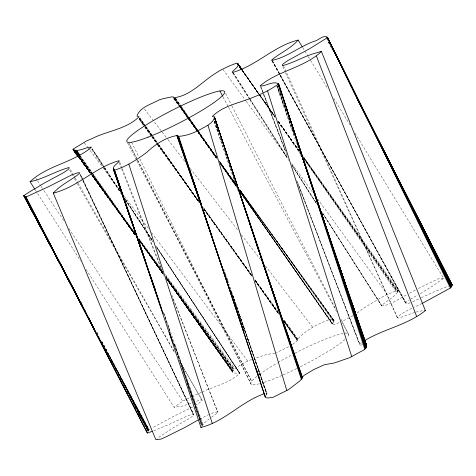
<?xml version="1.0" encoding="UTF-8"?>
<svg xmlns="http://www.w3.org/2000/svg" width="476" height="476" viewBox="0 0 476 476"><rect width="100%" height="100%" fill="white"/><g stroke="black" fill="none" stroke-linecap="round" stroke-linejoin="round"><path stroke-width="0.36" stroke-dasharray="2.38 1.78" d="M406.165 295.025C398.418 299.231 390.576 305.062 381.681 305.967L381.698 305.592C386.946 300.261 394.878 297.399 398.507 290.455L303.355 156.544M231.568 292.139L267.018 393.706L265.923 395.413M362.498 344.82L360.594 345.112L359.624 344.713L361.558 342.66M410.145 302.754C404.951 305.235 404.427 302.438 409.092 300.088M292.615 344.422L296.697 341.286L297.44 339.453C305.538 330.308 316.718 324.531 327.946 320.122A92.522 12.239 -27.1 0 1 330.29 319.884C334.152 318.926 335.163 321.853 332.468 324.162L332.962 324.519L334.717 324.269L339.126 322.674M148.119 431.375L149.089 429.864L151.059 428.662M414.745 312.411L400.036 317.665L398.144 318.057L397.406 317.623C401.28 313.119 407.111 310.864 412.228 308.085M201.77 426.008L204.597 422.742L209.303 418.767M251.501 359.547A92.487 12.233 -27.1 0 0 249.823 360.183C245.443 361.784 220.846 374.981 239.743 372.904L239.868 373.154C229.866 382.918 215.325 385.893 202.901 391.629M355.036 133.197L443.662 278.264L432.25 286.296L420.296 293.615M357.107 312.922L364.765 307.478L379.193 298.773A92.463 12.227 -27.1 0 1 384.84 295.554L392.861 292.157L398.507 290.455M86.085 269.44L174.133 407.277L182.719 401.119L191.144 397.008M211.612 417.166L216.83 413.37L217.806 411.901L214.813 412.275L209.065 414.382M410.496 299.184L417.714 295.019M352.93 315.713L342.25 321.33M195.005 405.683L199.551 402.72L202.08 400.251L201.937 399.87L200.491 399.941L194.113 402.107M199.623 419.154L208.53 414.626M409.491 293.162L416.583 289.39M288.623 346.778L276.473 352.627M192.655 407.01L173.234 416.53L156.711 425.449A92.499 12.233 -27.1 0 0 152.951 427.579M418.422 288.444L438.253 278.799L443.662 278.264M421.284 297.726L434.237 291.746L448.523 286.04M422.087 303.444L413.983 307.24M418.624 299.035L412.335 301.891M191.798 396.704L202.324 391.885M153.671 430.81L168.635 424.651L187.711 415.744L192.399 414.221L193.791 414.566L192.798 416.006L190.394 417.779L172.972 427.936L160.596 436.064A92.481 12.233 -27.1 0 0 157.282 438.432M191.025 403.362L181.54 406.308L174.133 407.277M274.967 353.168L266.31 354.608L254.684 358.368A92.487 12.233 -27.1 0 0 253.643 358.749M415.851 312.101L422.545 310.673A92.463 12.227 -27.1 0 1 424.14 310.495M265.864 393.372L267.018 393.706M144.395 109.064L167.522 139.04M167.974 139.629L185.206 161.965M190.198 168.433L237.816 230.152M241.439 234.858L260.491 259.545M265.477 266.013L312.643 327.143M84.341 142.818L87.899 147.578M88.346 148.173L89.684 149.958M90.125 150.553L102.59 167.201M103.036 167.796L119.506 189.799M124.403 196.344L148.887 229.051M151.558 232.615L247.71 361.07M78.73 156.937L90.624 173.074M92.386 175.465L133.792 231.639M138.641 238.214L161.989 269.886M165.511 274.67L234.668 368.495M90.357 173.169L78.504 156.985L90.321 173.222M135.136 234.329L92.112 175.573L135.011 234.525M139.087 239.725L162.358 271.504M165.868 276.3L233.918 369.239L165.934 276.473M78.647 157.372L91.368 174.728M91.803 175.329L135.226 234.579M139.176 239.963L162.423 271.683M223.042 69.538L245.8 100.71M246.241 101.305L287.379 157.651M291.752 163.643L312.321 191.816M317.575 199.01L387.161 294.317M78.82 157.157L90.624 173.371M92.374 175.775L135.22 234.626M139.153 240.029L162.328 271.855M165.826 276.663L233.597 369.739L166.558 277.794M139.831 241.136L162.619 272.385M173.603 98.633L216.711 158.276M220.162 163.024L236.304 185.384M240.184 190.703L334.277 320.931L239.672 189.609M78.79 157.169L90.523 173.407M92.261 175.811L135.737 235.947M139.646 241.356L163.125 273.831M166.6 278.644L233.115 370.649L166.582 278.448M173.276 97.443L178.916 105.273M179.351 105.874L187.592 117.322M188.026 117.923L216.669 157.681M220.144 162.5L235.769 184.188M174.139 98.651L179.785 106.487M180.22 107.094L188.466 118.554M188.901 119.155L197.582 131.221M198.016 131.822L216.675 157.758M220.15 162.584L235.775 184.295M239.678 189.728L334.301 321.217L239.94 189.763M151.535 136.124L144.591 126.491L151.511 136.19M151.963 136.725L157.169 143.948M157.604 144.555L198.807 201.753M204.014 208.976L251.292 274.604M255.195 280.025L277.746 311.334L255.124 279.983M139.129 119.107L144.341 126.336M144.775 126.943L151.291 135.981M151.725 136.582L157.372 144.412M157.806 145.019L199.515 202.859M204.293 209.488L251.215 274.563M92.213 175.4L135.267 235.061L92.54 175.097L134.851 234.269M139.617 241.088L163.101 273.629M92.148 175.376L135.041 234.983M139.807 241.606L163.637 274.723M167.1 279.543L232.954 371.06L166.665 278.734M174.151 98.11L179.345 105.345M179.779 105.946L188.002 117.405M188.436 118.006L216.568 157.199M219.597 161.423L235.614 183.73M151.945 136.791L157.139 144.038M157.574 144.644L199.146 202.633M203.906 209.273L251.108 275.116M255.439 281.155L278.389 313.166M284.452 321.627L297.446 339.745M91.707 174.335L79.141 156.836L91.695 174.377M92.142 174.942L135.035 234.68M139.801 241.32L163.197 273.902M174.579 98.716L180.196 106.582M180.63 107.183L188.841 118.679M189.269 119.286L197.915 131.382M198.343 131.989L216.497 157.395M219.948 162.233L235.507 184.016M239.827 190.061L334.021 321.943L239.583 189.531M139.468 118.691L144.644 125.938M145.079 126.551L151.987 136.207M152.415 136.826L157.598 144.079M158.026 144.662L199.468 202.699M204.21 209.285L251.697 275.83M255.142 280.554L278.454 313.297M283.631 320.419L297.452 339.894M140.033 241.522L163.774 274.759M167.231 279.59L232.847 371.435L167.034 279.555M92.13 174.984L135.856 236.036M139.754 241.475L163.571 274.723M174.9 98.841L180.505 106.701M180.934 107.308L188.698 118.191M189.127 118.798L197.754 130.888M198.183 131.489L216.729 157.491M220.18 162.328L235.703 184.093M139.73 118.703L144.9 125.956M145.335 126.562L152.225 136.225M152.659 136.844L157.83 144.103M158.258 144.686L198.772 201.55M203.936 208.75L251.774 275.937M255.219 280.667L278.496 313.428M283.66 320.55L297.458 340.037L283.69 320.687M140.009 241.665L163.744 274.955M167.195 279.793L232.794 371.786L166.552 278.609M242.219 70.507L274.944 116.555M278.383 121.404L299.481 151.094M198.932 201.556L158.49 144.716L198.891 201.687M204.097 208.815L251.852 275.937M255.291 280.775L278.525 313.428M204.049 208.958L251.774 276.187M255.213 281.03L278.43 313.738L255.285 280.929M284.88 322.817L297.345 340.382L283.613 320.973M135.148 234.436L92.993 175.138L135.148 234.555M139.022 239.88L163.107 273.765M139.022 240.011L163.107 273.944M166.981 279.394L232.794 372.101L167.213 279.406M139.825 117.733L145.4 125.622M145.834 126.229L152.701 135.934M153.129 136.541L158.282 143.823M158.71 144.424L198.629 200.848M203.347 207.524L251.852 276.074M92.63 173.984L80.2 156.414L92.636 174.014M93.058 174.591L134.637 233.359M139.355 240.023L162.5 272.742M93.07 174.621L134.66 233.466M139.807 240.749L163.815 274.717M166.392 278.359L232.853 372.387M259.664 95.01L242.105 70.085L259.563 94.992M260.092 95.616L275.086 116.894M278.514 121.761L299.077 150.94M304.218 158.234L398.025 291.371L303.843 157.889M242.189 70.513L259.741 95.39M260.17 95.997L274.729 116.626M278.579 122.088L299.13 151.213M259.991 95.599L274.914 116.87M278.323 121.731L300.07 152.719M303.908 158.187L397.716 291.859L304.253 158.55M174.573 98.776L180.13 106.672M188.68 118.816L197.802 131.745M198.087 132.173L217.324 159.496M220.007 163.286L236.983 187.431M240.832 192.893L332.742 323.442M174.74 98.984L179.863 106.279M188.817 119.042L217.383 159.757M220.799 164.619L237 187.711M240.838 193.185L332.522 323.841L240.19 191.721M80.367 155.813L134.654 232.954M139.307 239.529L163.226 273.504M166.648 278.359L232.96 372.643M242.373 70.281L274.807 116.543M278.644 122.023L299.13 151.243M242.349 70.281L259.759 95.224M260.021 95.492L275.051 117.132M278.299 121.701L299.987 152.784M303.926 158.502L397.365 292.359M174.662 97.955L179.767 105.261M180.196 105.874L188.276 117.441M188.704 118.048L196.79 129.615M197.213 130.228L216.788 158.234M220.192 163.101L236.358 186.241M175.085 98.568L180.618 106.493M181.041 107.1L189.127 118.685M189.549 119.297L197.629 130.882M198.058 131.489L216.77 158.318M220.174 163.197L236.34 186.366M240.166 191.852L332.468 324.162L240.547 191.828M242.147 69.907L259.694 95.158M259.961 95.563L274.944 117.126M278.335 122.005L300.683 154.206M304.497 159.704L396.96 292.877M175.311 97.913L180.398 105.226M180.82 105.839L188.442 116.816M188.871 117.423L197.338 129.621M197.766 130.234L216.401 157.068M219.371 161.334L236.31 185.729M175.739 98.52L181.249 106.457M181.671 107.07L189.305 118.054M189.728 118.667L198.206 130.876M198.629 131.489L216.437 157.128M219.406 161.4L236.364 185.819M240.178 191.31L332.599 324.394M91.737 149.494L103.637 167.463M104.036 168.058L120.868 193.482M126.176 201.479L152.879 241.808M156.925 247.895L239.868 373.154L156.527 246.741M104.238 167.427L91.981 148.833L104.226 167.463M104.649 168.046L120.172 191.59M125.48 199.646L152.445 240.547M35.807 178.298L37.039 180.16M37.449 180.779L40.722 185.741M41.132 186.366L43.584 190.091M43.994 190.709L64.456 221.745M68.955 228.569L182.719 401.119M92.409 148.94L104.208 166.939M104.619 167.558L119.672 190.513M125.366 199.2L153.04 241.397M156.295 246.36L239.714 373.559L156.461 246.919M104.631 168.082L120.142 191.673M125.444 199.741L152.79 241.332M232.591 72.876L249.43 99.151M249.829 99.776L288.706 160.46M292.716 166.713L316.362 203.621M322.377 213.004L381.698 305.592L322.555 212.855M233.05 72.501L249.031 97.562M249.43 98.193L287.391 157.717M292.187 165.237L316.564 203.46M233.448 73.126L249.787 98.788M250.186 99.413L288.039 158.877M292.026 165.136L316.73 203.942M322.306 212.707L381.681 305.967M35.254 189.87L37.259 193M37.658 193.625L80.48 260.67M302.795 47.677L307.823 55.912M308.21 56.543L310.144 59.714M310.53 60.345L327.946 88.851M333.753 98.353L350.009 124.962M69.579 170.134L74.03 177.851M74.387 178.482L76.993 183.004M77.35 183.629L175.061 353.323M180.243 362.325L202.08 400.251L180.38 362.242M70.388 169.623L73.334 174.775M73.703 175.418L74.803 177.352M75.172 177.994L77.749 182.504M78.118 183.147L174.859 352.579M272.07 61.077L405.849 302.712L279.257 73.572M272.064 60.553L278.894 72.917M272.468 60.547L405.695 303.301M272.421 61.202L279.585 74.208M279.942 74.857L405.653 303.111M96.943 332.397L99.062 336.342M101.846 341.56L149.089 429.864M96.92 332.48L97.931 334.598M101.816 341.637L148.946 430.072L108.445 354.168M103.56 345.005L108.1 353.513M101.68 341.584L108.052 353.585M108.32 354.055L110.491 358.166M110.765 358.648L148.875 430.179M103.465 345.231L104.512 347.2M105.904 349.818L107.296 352.436M109.385 356.369L110.432 358.333M110.777 358.987L148.738 430.381L110.706 358.815M103.381 345.023L106.868 351.591M108.266 354.215L110.355 358.154M105.761 349.771L106.898 351.942M110.64 358.969L111.681 360.939M111.765 361.117L115.24 367.674M115.513 368.168L148.607 430.584M111.723 361.23L112.776 363.206M114.157 365.818L115.204 367.793M115.543 368.442L116.941 371.072M118.322 373.684L148.518 430.72M223.03 96.878L228.248 106.737M228.587 107.38L336.931 312.274M340.893 319.658L348.741 334.604L340.977 319.402M111.705 361.284L115.174 367.841M115.466 368.341L116.912 371.119M118.244 373.6L148.476 430.786M111.937 361.933L112.633 363.248M115.406 368.507L116.793 371.137M118.232 373.91L119.274 375.879M120.66 378.503L125.848 388.345M127.199 390.867L148.351 430.982M127.467 391.7L128.157 393.015M129.543 395.645L148.232 431.179L129.579 395.734M123.01 383.263L124.046 385.233M127.157 391.141L128.193 393.111M130.15 397.133L131.186 399.281M132.566 401.744L133.982 404.451M134.327 405.106L135.362 407.075M136.713 409.646L148.012 431.565L146.287 428.281M137.344 411.199L142.502 421.052M142.848 421.712L144.912 425.651M139.658 415.976L140.694 417.952M127.651 143.127L136.558 160.239M136.904 160.9L251.691 381.383L137.052 158.919M136.713 158.258L128.889 143.074L137.278 159.621M225.517 93.367L231.592 105.267M231.931 105.928L335.574 308.829M331.332 47.701L326.941 39.092L331.986 49.004M331.671 48.368L332.682 50.355M328.779 42.447L329.791 44.435M137.612 160.281L250.751 383.269M131.566 142.235L138.48 156.217M139.789 158.865L251.298 384.412M79.956 174.662L82.503 180.029M82.818 180.696L193.833 414.757L80.361 174.656L193.643 415.155L80.39 174.115M282.798 66.86L285.273 72.269M285.582 72.947L397.406 317.623M283.375 65.64L397.555 317.998M119.238 162.768L121.422 168.29M121.695 168.992L162.917 273.355M163.191 274.045L163.738 275.425M173.026 298.72L217.794 412.275L171.925 295.263M119.821 162.334L121.987 167.873M122.261 168.564L161.34 268.262M260.545 86.805L287.486 156.723M298.69 185.795L359.773 344.309L297.458 181.963M284.945 149.357L260.979 86.918L286.165 152.748M296.774 180.469L359.624 344.713M163.595 312.238L202.972 424.455M227.171 279.531L228.147 282.333M232.758 295.84L233.49 297.946M233.734 298.648L234.716 301.451M234.96 302.153L266.965 394.027L229.075 284.404M163.696 313.547L170.045 331.772M174.442 344.386L202.526 424.991L174.418 344.237M276.77 86.346L301.124 156.574M163.667 313.345L170.265 332.302M214.087 121.356L235.037 181.951M223.732 268.946L228.831 283.702M168.397 327.791L169.849 332.004M174.216 344.66L180.041 361.534M180.285 362.236L202.127 425.508L180.285 362.355M174.222 344.814L180.047 361.659M294.037 134.881L277.324 86.376L293.264 132.697M214.194 121.6L238.595 192.601M225.392 274.17L228.052 281.905M232.645 295.269L266.744 394.425L230.259 288.438M186.824 382.454L201.526 425.306L182.07 368.448M286.26 111.063L277.591 85.734L286.225 111.027M214.634 121.118L218.472 132.358L214.634 121.124M220.62 138.706L221.34 140.819M294.959 353.222A54.924 7.265 -27.1 0 1 347.01 337.43M344.939 339.465A54.924 7.265 -27.1 0 1 299.922 366.99M296.637 368.614A54.924 7.265 -27.1 0 1 283.149 374.904M281.917 375.439A54.924 7.265 -27.1 0 1 262.08 382.996M259.301 383.775A54.924 7.265 -27.1 0 1 257.26 376.135M259.432 374.481A54.924 7.265 -27.1 0 1 277.389 362.879M277.978 362.533A54.924 7.265 -27.1 0 1 292.353 354.584M144.157 125.884L139.385 119.262L144.145 125.92M297.702 339.031L283.821 319.765L297.702 339.031M90.476 172.99L79.171 157.324L90.416 172.972M92.112 174.448L79.159 156.324L92.106 174.49M145.156 125.967L139.563 118.108L145.15 125.979M152.469 136.249L145.585 126.574L152.457 136.279M158.062 144.109L152.897 136.85L158.05 144.151M92.564 174.537L79.659 156.384L92.564 174.573M188.407 118.399L180.297 106.868L188.389 118.435"/><path stroke-width="0.71" d="M77.766 156.176L73.007 149.166L86.227 141.122A92.487 12.233 -27.1 0 1 91.957 138.611C107.362 130.799 126.485 129.246 139.081 116.757L136.957 116.096C139.795 107.035 151.564 104.214 159.234 99.865A92.522 12.239 -27.1 0 1 163.131 98.699L171.675 96.86L173.603 97.027L173.889 97.77C190.721 95.771 202.014 81.574 215.806 73.173A92.463 12.227 -27.1 0 1 220.525 70.168L229.271 65.986L236.661 63.094C241.481 65.861 233.258 69.567 232.193 72.251L232.419 72.465C256.136 66.063 274.027 45.886 298.149 40.073L302.409 47.041M156.842 439.55L155.825 439.61L53.318 193.125C77.433 187.276 95.337 167.153 119.054 160.733L119.274 160.947C118.238 163.589 109.98 167.35 114.811 170.105C126.556 166.404 137.023 159.633 146.84 152.302C155.253 144.222 166.053 137.243 177.578 135.428L177.863 136.166L178.631 136.356L265.209 396.936L266.054 397.716L267.917 398.007L273.26 397.228L288.617 389.576L299.719 381.008L301.79 378.837L302.379 377.075L304.2 375.314L313.761 369.555L324.519 364.699L334.235 362.98L349.664 357.684L364.818 349.378L278.525 83.603C272.474 80.92 266.286 86.043 260.283 86.114L260.188 85.793C278.097 70.632 304.235 67.788 321.413 51.473L425.354 310.59C407.611 324.876 384.227 328.862 364.967 340.399M265.209 396.936L265.465 395.925M357.196 98.211L452.045 285.195L452.2 284.844L356.762 97.467L452.045 285.195L450.397 288.004L422.676 303.152M152.046 431.429L147.286 433.023L147.524 432.494M264.168 393.789C241.433 401.53 224.505 421.706 200.979 427.412L201.199 426.96M53.318 193.125L53.705 192.542A92.481 12.233 -27.1 0 1 55.841 190.519C62.927 183.587 72.287 179.648 79.706 173.246L79.409 172.645L77.6 172.842L71.787 174.87L48.725 186.61L28.149 196.023L26.049 196.802L23.8 195.684L25.305 194.63A92.499 12.233 -27.1 0 1 30.018 191.62L44.69 182.861L63.611 172.639L68.127 169.533L69.139 168.248L69.026 167.51C55.763 171.176 43.685 178.857 30.053 181.725L34.855 189.24M298.149 40.073C290.842 48.498 280.114 52.86 271.76 59.952L271.713 60.428C286.802 57.542 299.356 46.624 313.821 41.382C318.212 40.853 323.365 34.153 327.666 37.515L450.397 288.004M30.053 181.725C47.231 165.41 73.352 162.542 91.285 147.399L91.19 147.084C85.18 147.155 78.992 152.278 72.941 149.589M364.818 349.378L366.532 346.808L366.353 345.005M178.631 136.356C187.181 135.767 195.356 132.459 202.687 128.133C207.173 125.807 213.688 122.451 214.515 117.102L212.391 116.441C222.09 106.547 236.596 103.601 249.257 98.847C259.515 94.968 269.529 90.452 278.46 84.032M327.666 37.515L310.114 48.427L287.855 60.559L283.345 63.665L282.327 64.95L282.441 65.682C294.126 62.695 304.622 55.888 316.397 52.854A92.463 12.227 -27.1 0 1 320.288 51.694L321.413 51.473M197.986 420.082L184.724 427.531L165.517 437.099L161.055 439.092L157.139 439.532M424.884 310.441L425.354 310.59M75.208 152.153L77.85 155.741M78.064 156.384L73.233 149.785L78.052 156.396M78.379 156.556L73.572 149.952L78.35 156.568M241.79 69.901L239.636 66.866L241.332 69.3M76.523 150.351L79.938 155.212M241.945 69.674L237.679 63.588L242.159 69.895L237.905 63.796M23.8 195.684L69.294 280.721M69.996 282.03L70.698 283.339M69.692 281.536L23.955 195.815L70.71 283.535M73.53 288.73L72.834 287.421L74.06 289.741M74.756 291.05L75.946 293.353M24.062 195.892L72.12 286.284M72.816 287.593L75.952 293.49M80.48 302.004L81.176 303.313M70.234 282.649L24.175 195.975L72.138 286.409M70.93 283.958L71.626 285.273M72.328 286.588L75.464 292.496M72.322 286.695L77.356 296.239M80.48 302.141L81.176 303.45M24.252 196.029L77.386 296.346M80.486 302.23L81.2 303.557M81.872 304.854L82.586 306.175L81.408 303.926M219.906 90.964L222.685 96.223M24.294 196.052L77.368 296.37M80.016 301.296L81.182 303.581M24.413 196.13L78.766 299.124M79.462 300.433L82.574 306.342M84.306 309.62L85.002 310.929M72.09 286.421L24.669 196.273L86.4 313.886M72.78 287.736L78.32 298.262M80.396 302.212L83.508 308.133M89.048 318.658L89.744 319.979M24.538 196.201L78.784 299.249M79.48 300.564L85.008 311.066M88.119 317.105L90.19 321.116M90.44 321.562L91.13 322.877M91.44 323.454L92.6 325.715M24.806 196.338L86.406 313.952M88.471 317.897L90.196 321.181M90.88 322.496L92.6 325.78M98.11 336.294L98.8 337.609M24.948 196.41L87.798 316.713M88.042 317.081L92.606 325.917M92.862 326.304L93.98 328.547M98.104 336.431L98.788 337.746M99.056 338.168L99.74 339.489M25.091 196.469L87.816 316.837M88.5 318.152L93.986 328.678M98.098 336.568L101.186 342.488M106.672 353.013L107.356 354.328M94.944 330.522L25.24 196.534L93.998 328.809M98.02 336.33L99.74 339.763M100.424 341.084L102.138 344.38M106.594 352.954L108.302 356.256M94.682 330.124L96.39 333.414M97.074 334.729L101.18 342.631M101.864 343.946L102.548 345.261M106.654 353.156L107.338 354.477M108.022 355.792L109.736 359.082M25.395 196.594L119.244 377.813M119.892 379.122L121.63 382.424M123.302 385.709L126.402 391.647M127.056 392.956L128.788 396.258M132.858 404.16L135.928 410.092M137.629 413.382L138.314 414.703M25.549 196.647L147.364 432.851M25.877 196.755L147.286 433.023M357.226 98.586L452.123 285.017M354.846 93.57L356.524 96.89M353.406 90.815L354.079 92.136M347.897 79.724L347.248 78.427M350.58 85.031L351.252 86.358L350.586 85.061M356.292 96.313L451.962 285.374M349.604 83.032L352.276 88.334M355.834 95.575L451.783 285.737M344.374 72.513L347.04 77.82M347.706 79.141L451.688 285.927L353.924 91.689M345.362 74.53L347.022 77.85M348.688 81.164L350.354 84.484M352.02 87.798L353.686 91.112M343.821 71.269L451.587 286.112M339.608 62.731L340.275 64.058M343.803 71.299L451.48 286.302M333.426 50.2L335.08 53.52M335.354 54.145L336.014 55.472M337.728 58.828L339.334 62.106M341.042 65.468L342.649 68.74M344.356 72.102L451.421 286.397M327.922 38.99L326.929 36.997L328.375 39.728L327.714 38.401M334.2 51.604L331.885 46.957L451.135 286.885M334.408 52.205L338.501 60.238M338.662 60.791L341.81 66.878M342.024 67.479L451.367 286.493M332.331 47.707L451.01 287.082L332.444 47.784M328.202 39.163L331.79 46.452M327.292 37.223L450.885 287.284M316.475 56.144L416.768 316.748M113.264 168.903L142.675 252.625M210.053 230.503L176.804 135.238L211.993 236.233M113.383 169.164L145.376 260.979M150.993 277.103L151.725 279.204M327.672 233.121L366.693 345.766L322.371 217.127M143.621 255.767L113.562 169.396L155.051 289.384M256.296 243.593L258.474 249.918M261.871 259.753L302.379 377.075M195.309 186.723L177.578 135.428L198.843 197.195M145.823 262.407L113.794 169.611L158.865 300.969M150.922 277.175L155.533 290.527M317.659 203.591L318.866 207.102M326.839 230.265L366.693 346.082L320.217 210.279M261.55 259.384L263.484 265.007M270.487 285.392L302.141 377.486L260.664 255.975M177.75 135.636L190.567 172.907M193.226 180.642L201.211 203.847M309.138 177.911L319.009 206.762M310.471 181.999L366.639 346.433L297.155 142.009M251.078 227.879L258.51 249.656M146.751 265.263L114.079 169.801L161.721 309.751M150.838 277.199L156.36 293.341M304.283 163.197L366.532 346.808L291.52 124.599M249.989 224.577L251.899 230.205M254.523 237.881L258.587 249.906M259.063 251.316L302.04 377.98M254.38 237.875L258.45 249.829M261.806 259.676L263.484 264.602M264.918 268.821L302.034 377.831M163.066 313.339L114.418 169.962L200.979 427.412M169.504 332.313L173.561 344.267M169.379 332.254L172.014 339.989M240.148 195.029L302.046 378.123L214.248 116.941L301.79 378.837L214.515 117.102L301.403 379.318M177.863 136.166L243.385 330.457M256.207 368.472L260.241 380.443M293.394 130.293L366.371 347.218L286.391 108.587M243.938 331.897L178.185 136.297L265.186 396.651M281.673 94.51L278.133 83.949L279.769 88.881M286.326 108.605L293.579 130.442M297.321 141.717L365.889 348.129L278.234 83.413L365.568 348.628L278.525 83.603M128.865 164.256L212.326 423.551M267.571 90.97L351.782 356.798M207.982 125.313L286.844 390.725M78.302 156.116L73.953 150.089L78.284 156.11M78.707 156.235L74.375 150.202L78.707 156.247M78.73 155.717L74.845 150.279L78.73 155.729M79.23 155.777L75.357 150.333L79.23 155.789M79.772 155.813L75.916 150.356L79.778 155.819M241.677 69.478L237.393 63.397L241.653 69.472M355.62 94.986L352.93 89.678L355.614 94.956M148.095 137.153A54.924 7.265 -27.1 0 0 224.601 92.755A54.924 7.265 -27.1 0 0 154.504 119.887A54.924 7.265 -27.1 0 0 148.095 137.153"/></g></svg>
